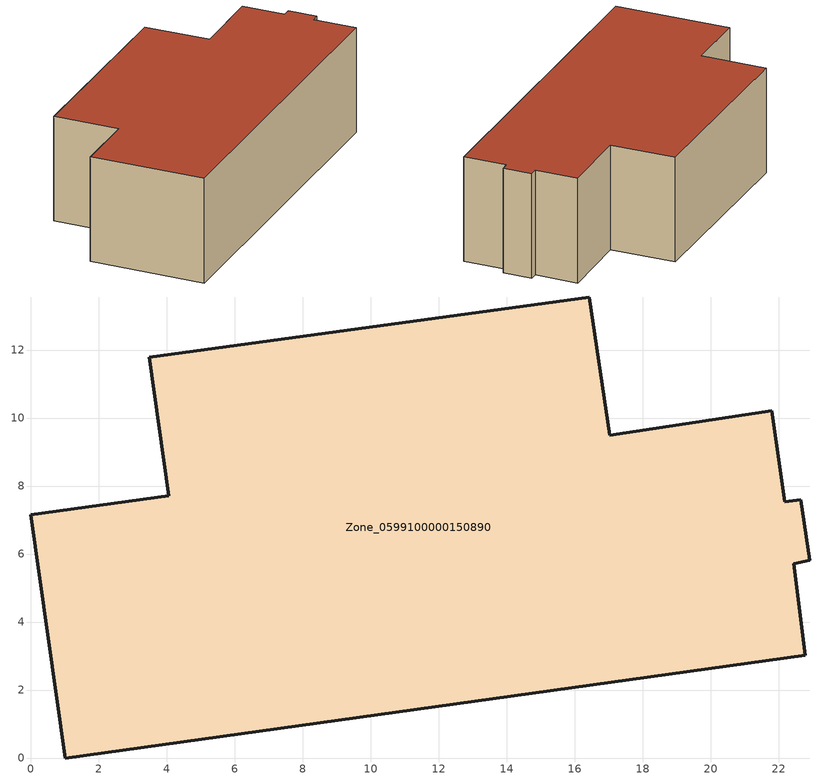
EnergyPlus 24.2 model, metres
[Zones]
Zone_0599100000150890
 floor ground (C_G): 16.42,13.56 17.03,9.49 21.79,10.21 22.17,7.54 22.65,7.59 22.91,5.81 22.44,5.71 22.78,3.03 1.01,0 0,7.15 4.06,7.71 3.48,11.79 z0
 wall outside (C_F): 1.01,0 22.78,3.03 22.44,5.71 22.91,5.81 22.65,7.59 22.17,7.54 21.79,10.21 17.03,9.49 16.42,13.56 3.48,11.79 4.06,7.71 0,7.15 1.01,0 z0:6.76
 roof outside (C_R): 17.03,9.49 16.42,13.56 3.48,11.79 4.06,7.71 0,7.15 1.01,0 22.78,3.03 22.44,5.71 22.91,5.81 22.65,7.59 22.17,7.54 21.79,10.21 z6.76
[BUILDING]
Pand.0599100000150890: North Axis=0; Terrain=City; Loads Convergence Tolerance Value=0.04; Temperature Convergence Tolerance Value=0.4; Solar Distribution=FullExterior; Maximum Number of Warmup Days=25; Minimum Number of Warmup Days=1
[Site:Location]
Rotterdam.The.Hague.AP_ZH_NLD Design_Conditions: Latitude=51.96; Longitude=4.45; Time Zone=1; Elevation=-4.5
[SITE:GROUNDTEMPERATURE:BUILDINGSURFACE]
18, 18, 18, 18, 18, 18, 18, 18, 18, 18, 18, 18
[MATERIAL] Thermal Absorptance=0.9; Solar Absorptance=0.7; Visible Absorptance=0.7
Name | Roughness | Thickness | Conductivity | Density | Specific Heat
G.D.1975-1991 | MediumSmooth | 0.15 | 0.288461 | 540 | 1210
F.D.1975-1991 | Rough | 0.3 | 0.230769 | 1920 | 840
R.D.1975-1991 | MediumRough | 0.2 | 0.153846 | 1500 | 1000
[CONSTRUCTION]
C_G: G.D.1975-1991
C_F: F.D.1975-1991
C_R: R.D.1975-1991
[ZONE]
Zone_0599100000150890: Type=1; Multiplier=1; Ceiling Height=Autocalculate; Volume=Autocalculate; Floor Area=autocalculate; Part of Total Floor Area=Yes
[ZONEINFILTRATION:DESIGNFLOWRATE]
Infil_Zone_0599100000150890: Zone or ZoneList or Space or SpaceList=Zone_0599100000150890; Schedule=AlwaysOn; Design Flow Rate Calculation Method=Flow/Area; Flow Rate per Floor Area=0.0042; Constant Term Coefficient=1; Temperature Term Coefficient=0; Velocity Term Coefficient=0; Velocity Squared Term Coefficient=0
[HVACTEMPLATE:ZONE:IDEALLOADSAIRSYSTEM]
Zone_0599100000150890: Maximum Heating Supply Air Temperature=50; Minimum Cooling Supply Air Temperature=13; Maximum Heating Supply Air Humidity Ratio=0.0156; Minimum Cooling Supply Air Humidity Ratio=0.0077; Heating Limit=NoLimit; Cooling Limit=NoLimit; Dehumidification Control Type=ConstantSensibleHeatRatio; Cooling Sensible Heat Ratio=0.7; Dehumidification Setpoint=60; Humidification Control Type=None; Humidification Setpoint=30; Outdoor Air Method=None; Outdoor Air Flow Rate per Person=0.00944; Outdoor Air Flow Rate per Zone Floor Area=0; Outdoor Air Flow Rate per Zone=0; Demand Controlled Ventilation Type=None; Outdoor Air Economizer Type=NoEconomizer; Heat Recovery Type=None; Sensible Heat Recovery Effectiveness=0.7; Latent Heat Recovery Effectiveness=0.65
[ZONECONTROL:THERMOSTAT]
ThermostatControl_Zone_0599100000150890: Zone or ZoneList=Zone_0599100000150890; Control Type Schedule=DualSetpointControlType; Control 1=Thermostat_Zone_0599100000150890; Temperature Difference Between Cutout And Setpoint=0
[THERMOSTATSETPOINT:DUALSETPOINT]
Thermostat_Zone_0599100000150890: Heating Setpoint Temperature Schedule=HeatingSetpoint_Zone_0599100000150890; Cooling Setpoint Temperature Schedule=CoolingSetpoint_Zone_0599100000150890
[SCHEDULE:COMPACT]
HeatingSetpoint_Zone_0599100000150890: Through: 12/31, For: AllDays, Until: 24:00, 21
CoolingSetpoint_Zone_0599100000150890: Through: 12/31, For: AllDays, Until: 24:00, 24
DualSetpointControlType: Through: 12/31, For: AllDays, Until: 24:00, 4
AlwaysOn: Through: 12/31, For: AllDays, Until: 24:00, 1
